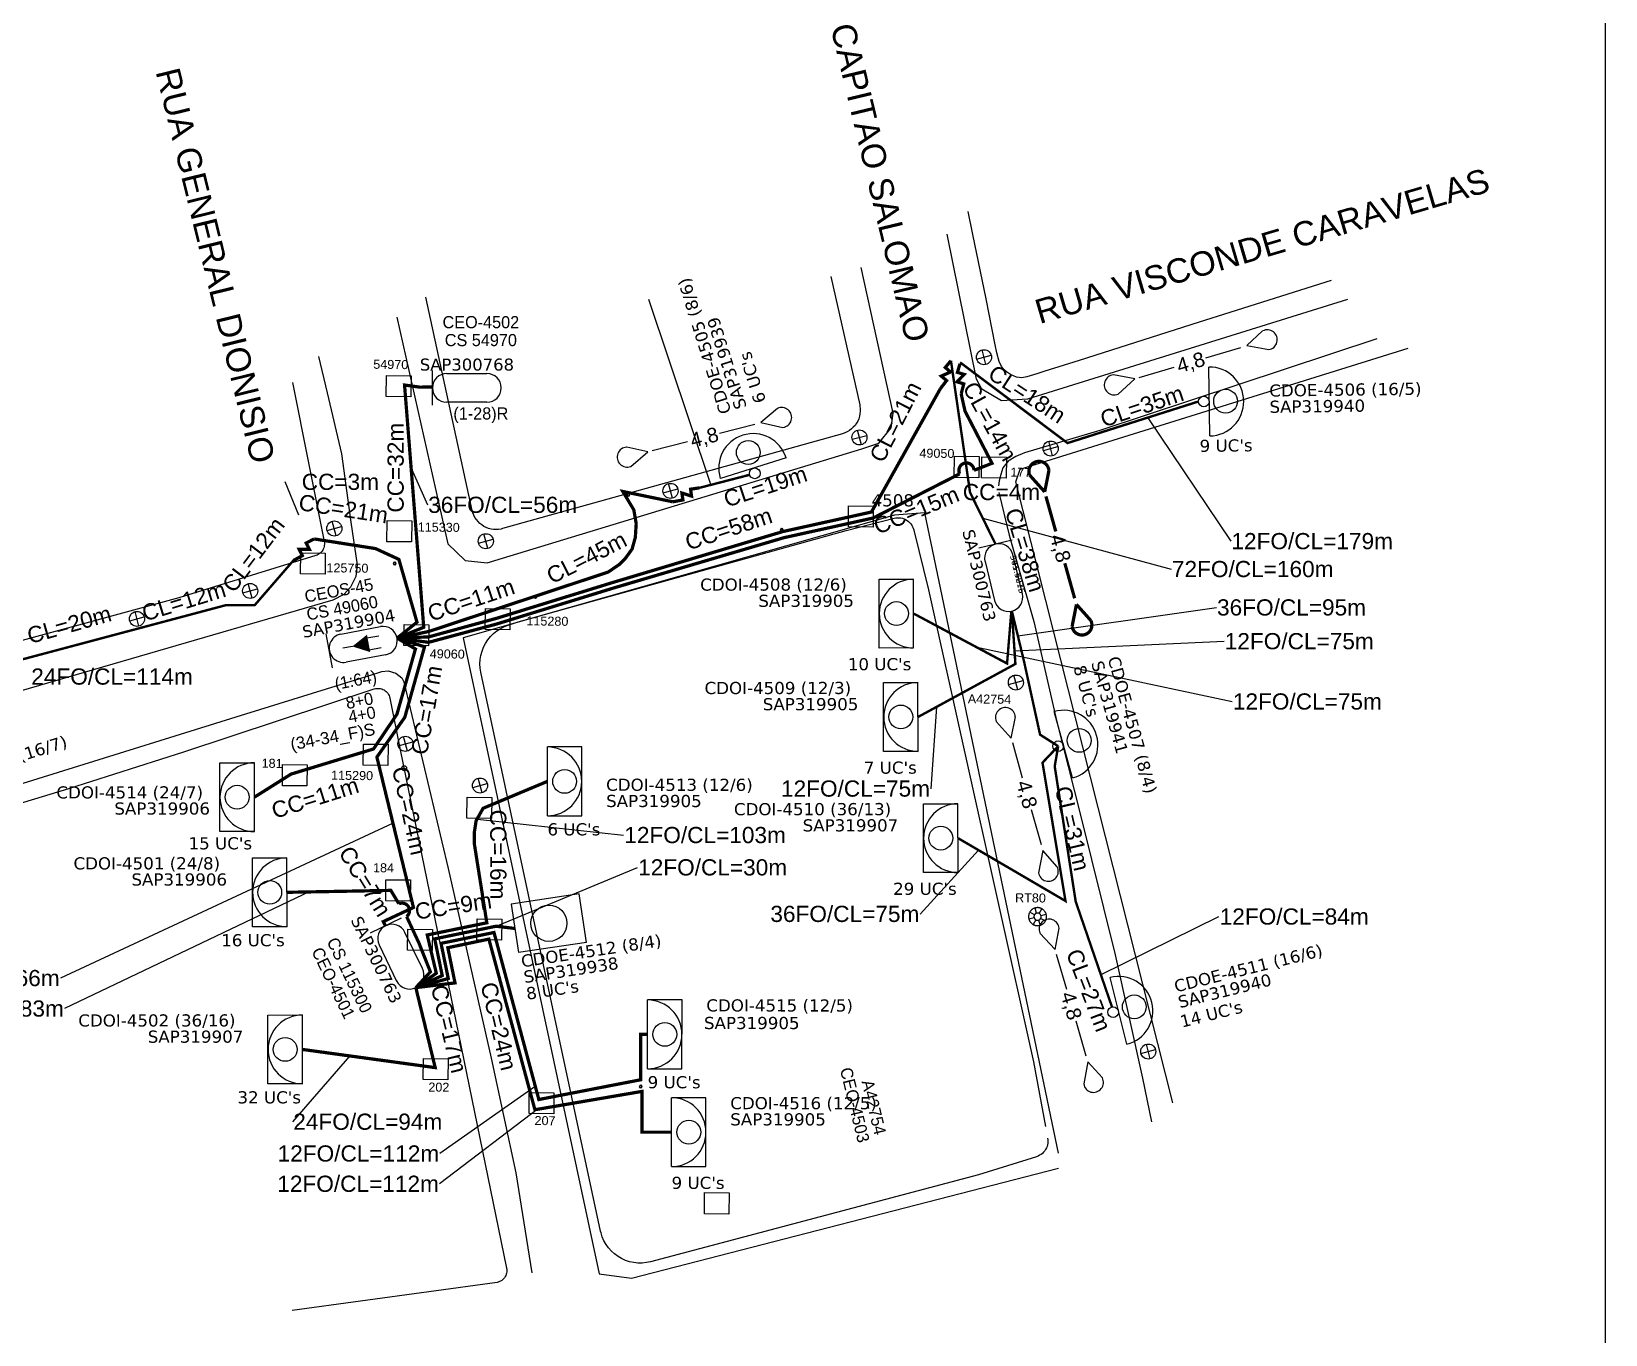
# Model space of a CAD drawing. Header units: millimetres. Extents: x 1934 to 2775, y 1519 to 2113.
# Drawn here: x 2522.4 to 2775.1, y 1695.2 to 1904.4 of the extents above; entities that cross this region are included whole.
import ezdxf
from ezdxf.enums import TextEntityAlignment as Align

# ---------------------------------------------------------------- set-up
doc = ezdxf.new("R2010")
doc.units = ezdxf.units.MM
doc.header["$LTSCALE"] = 3
doc.header["$MEASUREMENT"] = 0
doc.linetypes.add('DIVIDE', pattern=[1.25, 0.5, -0.25, 0, -0.25, 0, -0.25])
for name, color, linetype in [('CD a instalar', 1, 'Continuous'), ('CDO_POSTE', 1, 'Continuous'), ('CDOE', 1, 'Continuous'), ('CDOI', 1, 'Continuous'), ('CEO', 1, 'Continuous'), ('CEOS', 1, 'Continuous'), ('label_cabos', 7, 'Continuous'), ('LAYOUT', 7, 'Continuous'), ('LEGENDAS_INFRAESTRUTURAS', 7, 'Continuous'), ('MUB_DIVISA', 7, 'Continuous'), ('MUB_MEIOFIO', 253, 'Continuous'), ('MUB_QUADRAS', 253, 'Continuous'), ('NOS_DE_INFRAESTRUTURA', 7, 'Continuous'), ('SEGMENTO_texto', 7, 'Continuous')]:
    doc.layers.add(name, color=color, linetype=linetype)
doc.styles.add('ARIAL', font='arial.ttf')
doc.styles.add('siredit', font='verdana.ttf')
doc.styles.get("Standard").update_dxf_attribs({"font": 'arial.ttf'})
doc.styles.add('Style-font000', font='font000.shx')
doc.linetypes.add('FENCELINE1', pattern='A,0.25,-0.1,[133,ltypeshp.shx,S=0.1,R=0,X=-0.1,Y=0],-0.1,1', length=1.45)
doc.dimstyles.get("Standard").update_dxf_attribs({"dimtxt": 0.18, "dimasz": 0.18, "dimexe": 0.18, "dimexo": 0.0625, "dimgap": 0.09, "dimtad": 0, "dimtih": 1, "dimtoh": 1, "dimdec": 4, "dimzin": 0, "dimdsep": 46, "dimtxsty": 'Standard', "dimcen": 0.09, "dimadec": 0, "dimazin": 0, "dimtfac": 1, "dimtdec": 4, "dimtofl": 0, "dimtmove": 0, "dimatfit": 3, "dimfxl": 0, "dimtolj": 1, "dimtzin": 0, "dimarcsym": 0})

msp = doc.modelspace()

# ---------------------------------------------------------------- linework, layer by layer
at = {"linetype": 'Continuous'}
msp.add_lwpolyline([(1934.06, 1519.17), (2775.06, 1519.17), (2775.06, 2113.17), (1934.06, 2113.17)], close=True, dxfattribs=at)
at = {"color": 1, "linetype": 'Continuous'}
for points in [[(2674.1, 1851.8), (2676.44, 1852.43)], [(2675.59, 1850.94), (2674.96, 1853.28)], [(2655.6, 1838.07), (2654.97, 1840.41)], [(2654.11, 1838.93), (2656.45, 1839.56)], [(2684.81, 1837.14), (2687.15, 1837.77)], [(2686.3, 1836.28), (2685.67, 1838.62)], [(2623.78, 1830.34), (2626.12, 1830.97)], [(2625.27, 1829.48), (2624.63, 1831.82)], [(2569.8, 1824.29), (2572.14, 1824.92)], [(2571.28, 1823.44), (2570.65, 1825.78)], [(2594.13, 1822.26), (2596.47, 1822.89)], [(2595.61, 1821.4), (2594.98, 1823.74)], [(2556.3, 1814.28), (2558.64, 1814.91)], [(2557.78, 1813.42), (2557.15, 1815.76)], [(2538.12, 1809.78), (2540.46, 1810.41)], [(2539.61, 1808.93), (2538.98, 1811.27)], [(2679.23, 1799.56), (2681.57, 1800.19)], [(2680.72, 1798.71), (2680.09, 1801.05)], [(2581.22, 1789.73), (2583.56, 1790.36)], [(2582.7, 1788.88), (2582.07, 1791.22)], [(2594.69, 1782.18), (2594.05, 1784.52)], [(2593.2, 1783.03), (2595.54, 1783.66)], [(2701.97, 1739.48), (2701.34, 1741.82)], [(2700.48, 1740.34), (2702.82, 1740.97)]]:
    msp.add_lwpolyline(points, dxfattribs=at)
for centre in [(2675.27, 1852.11), (2655.28, 1839.24), (2685.98, 1837.45), (2624.95, 1830.65), (2570.97, 1824.61), (2595.3, 1822.57), (2557.47, 1814.59), (2539.29, 1810.1), (2680.4, 1799.88), (2582.39, 1790.05), (2594.37, 1783.35), (2701.65, 1740.65)]:
    msp.add_circle(centre, 1.21, dxfattribs=at)
at = {"layer": 'CD a instalar', "color": 7, "linetype": 'Continuous', "const_width": 0.52}
for points in [[(2581.05, 1807.02), (2585.33, 1808.76), (2582.25, 1847.65), (2584.71, 1847.3), (2586.74, 1847.35)], [(2581.05, 1807.02), (2586.11, 1807.21), (2597.1, 1810.22), (2615.52, 1815.9), (2642.97, 1824.12), (2657.21, 1827.26), (2668.27, 1847.06)], [(2581.05, 1807.02), (2586.12, 1808.08), (2614.94, 1817.62), (2616.8, 1818.89), (2617.71, 1819.83), (2618.78, 1821.31), (2619.3, 1823.19), (2619.44, 1825.39), (2619.06, 1827.6), (2617.29, 1830.56), (2625.33, 1828.9)], [(2581.05, 1807.02), (2584, 1805.27), (2581.03, 1794.8), (2581.03, 1794.8), (2577.26, 1789.22), (2564.03, 1785.19), (2558.14, 1781.48)], [(2581.05, 1807.02), (2585.46, 1805.63), (2582.29, 1794.31), (2577.81, 1787.92), (2583.68, 1763.78), (2578.83, 1761.51), (2579.19, 1760.82)], [(2584.06, 1750.91), (2584.06, 1750.91), (2584.06, 1750.91), (2584.06, 1750.91), (2587.35, 1753.22), (2585.89, 1759.36), (2595.46, 1761.32), (2593.44, 1774.08), (2593.44, 1775.77), (2593.74, 1777.7), (2594.86, 1779.7), (2605.18, 1784.02)], [(2584.06, 1750.91), (2584.06, 1750.91), (2584.06, 1750.91), (2584.06, 1750.91), (2584.06, 1750.91), (2584.06, 1750.91), (2584.06, 1750.91), (2588.3, 1752.84), (2587.09, 1758.74), (2596.94, 1760.77), (2596.94, 1760.77), (2599.95, 1760.41)], [(2584.06, 1750.91), (2589.27, 1752.38), (2588.11, 1758.02), (2596.61, 1759.76), (2603.81, 1732.95), (2620.16, 1736.12), (2620.16, 1743.41), (2621.27, 1743.41)], [(2584.06, 1750.91), (2590.35, 1751.67), (2589.2, 1757.32), (2595.79, 1758.7), (2603.18, 1731.31), (2620.36, 1734.25), (2620.36, 1727.71), (2625.11, 1727.71)], [(2584.06, 1750.91), (2584.06, 1750.91), (2584.06, 1750.91), (2584.06, 1750.91), (2584.06, 1750.91), (2584.06, 1750.91), (2584.06, 1750.91), (2587.17, 1738.07), (2565.85, 1740.99)]]:
    msp.add_lwpolyline(points, dxfattribs=at)
for points in [[(2581.05, 1807.02), (2586.1, 1806.34), (2597.03, 1809.28), (2615.9, 1815.09), (2643.16, 1823.14), (2657.49, 1826.3), (2671.37, 1833.39, -1.248562), (2673.67, 1833.95), (2676.56, 1835.08), (2672.23, 1843.46), (2671.61, 1846.24)], [(2584.06, 1750.91), (2584.06, 1750.91), (2584.06, 1750.91), (2584.06, 1750.91), (2584.06, 1750.91), (2584.06, 1750.91), (2586.4, 1753.45), (2584.53, 1758.14), (2582.58, 1762.32, 0.893279), (2581.34, 1764.37), (2580.05, 1766.52), (2563.37, 1766.21)]]:
    msp.add_lwpolyline(points, format="xyb", dxfattribs=at)
at = {"layer": 'CD a instalar', "color": 5, "linetype": 'Continuous', "const_width": 0.52}
msp.add_lwpolyline([(2581.05, 1807.02), (2584.25, 1809.57), (2581.34, 1819.66), (2577.59, 1821.39), (2577.59, 1821.39), (2567.73, 1822.94)], dxfattribs=at)
at = {"layer": 'CDO_POSTE', "color": 7}
for points in [[(2711.52, 1839.49), (2711.37, 1850.54)], [(2643.49, 1835.96), (2632.95, 1832.66)], [(2689.51, 1784.58), (2686.55, 1795.22)], [(2698.2, 1741.82), (2695.53, 1752.55)]]:
    msp.add_lwpolyline(points, dxfattribs=at)
for centre, radius in [((2710.57, 1845), 0.865), ((2714.07, 1845.05), 1.91), ((2637.44, 1836.82), 1.91), ((2638.48, 1833.47), 0.865), ((2690.56, 1790.6), 1.91), ((2687.19, 1789.67), 0.865), ((2699.41, 1747.82), 1.91), ((2696.01, 1746.97), 0.865)]:
    msp.add_circle(centre, radius, dxfattribs=at)
for centre, start, end in [((2711.45, 1845.01), 270.7366, 90.7366), ((2638.22, 1834.31), 17.3741, 197.3741), ((2688.03, 1789.9), 285.5404, 105.5404), ((2696.87, 1747.19), 283.9635, 103.9635)]:
    msp.add_arc(centre, 5.53, start, end, dxfattribs=at)
at = {"layer": 'CDOE', "color": 7}
for p, q in [((2610.29, 1765.95), (2599.37, 1764.3)), ((2599.37, 1764.3), (2600.54, 1756.53)), ((2611.47, 1758.18), (2610.29, 1765.95)), ((2611.47, 1758.18), (2600.54, 1756.53))]:
    msp.add_line(p, q, dxfattribs=at)
msp.add_circle((2605.42, 1761.24), 2.91, dxfattribs=at)
at = {"layer": 'CDOI', "color": 7}
for p, q in [((2658.45, 1816.48), (2663.98, 1816.49)), ((2658.46, 1805.43), (2658.45, 1816.48)), ((2663.98, 1805.44), (2658.46, 1805.43)), ((2659.16, 1788.84), (2659.16, 1799.89)), ((2659.16, 1799.89), (2664.68, 1799.89)), ((2610.71, 1789.54), (2605.19, 1789.54)), ((2610.71, 1778.49), (2610.71, 1789.54)), ((2552.62, 1775.96), (2552.61, 1787.01)), ((2552.61, 1787.01), (2558.14, 1787.01)), ((2664.69, 1788.84), (2659.16, 1788.84)), ((2665.58, 1769.39), (2665.58, 1780.44)), ((2665.58, 1780.44), (2671.1, 1780.44)), ((2605.18, 1778.49), (2610.71, 1778.49)), ((2558.14, 1775.96), (2552.62, 1775.96)), ((2557.85, 1760.69), (2557.85, 1771.74)), ((2557.85, 1771.74), (2563.37, 1771.74)), ((2671.11, 1769.39), (2665.58, 1769.39)), ((2563.38, 1760.69), (2557.85, 1760.69)), ((2626.8, 1748.93), (2621.27, 1748.93)), ((2626.79, 1737.88), (2626.8, 1748.93)), ((2560.32, 1746.51), (2565.84, 1746.52)), ((2560.32, 1735.46), (2560.32, 1746.51)), ((2621.27, 1737.88), (2626.79, 1737.88)), ((2565.85, 1735.47), (2560.32, 1735.46)), ((2630.64, 1733.23), (2625.12, 1733.24)), ((2630.64, 1722.18), (2630.64, 1733.23)), ((2625.11, 1722.19), (2630.64, 1722.18))]:
    msp.add_line(p, q, dxfattribs=at)
for points in [[(2663.98, 1805.44), (2663.98, 1816.49)], [(2664.69, 1788.84), (2664.68, 1799.89)], [(2605.18, 1778.49), (2605.19, 1789.54)], [(2558.14, 1775.96), (2558.14, 1787.01)], [(2671.11, 1769.39), (2671.1, 1780.44)], [(2563.38, 1760.69), (2563.37, 1771.74)], [(2621.27, 1737.88), (2621.27, 1748.93)], [(2565.85, 1735.47), (2565.84, 1746.52)], [(2625.11, 1722.19), (2625.12, 1733.24)]]:
    msp.add_lwpolyline(points, dxfattribs=at)
for centre in [(2661.22, 1810.96), (2661.92, 1794.36), (2607.95, 1784.02), (2555.38, 1781.48), (2668.34, 1774.91), (2560.61, 1766.21), (2624.03, 1743.41), (2563.08, 1740.99), (2627.88, 1727.71)]:
    msp.add_circle(centre, 1.91, dxfattribs=at)
for centre, start, end in [((2663.98, 1810.96), 90.0276, 270.0276), ((2664.69, 1794.36), 90.0276, 270.0276), ((2605.18, 1784.02), 269.9724, 89.9724), ((2558.14, 1781.48), 90.0276, 270.0276), ((2671.1, 1774.91), 90.0276, 270.0276), ((2563.37, 1766.22), 90.0276, 270.0276), ((2621.27, 1743.41), 269.9724, 89.9724), ((2565.85, 1740.99), 90.0276, 270.0276), ((2625.11, 1727.71), 269.9724, 89.9724)]:
    msp.add_arc(centre, 5.52, start, end, dxfattribs=at)
at = {"layer": 'CEO', "color": 7}
for p, q in [((2589.03, 1849.49), (2595.48, 1849.49)), ((2595.48, 1844.89), (2589.03, 1844.89)), ((2681.44, 1814.15), (2679.91, 1820.42)), ((2675.44, 1819.33), (2676.97, 1813.06)), ((2585.12, 1753.98), (2582.31, 1759.78)), ((2578.17, 1757.78), (2580.98, 1751.97))]:
    msp.add_line(p, q, dxfattribs=at)
for points in [[(2586.73, 1844.42), (2586.73, 1849.96)], [(2679.82, 1822.76), (2674.44, 1821.45)], [(2581.73, 1762.06), (2576.74, 1759.64)]]:
    msp.add_lwpolyline(points, dxfattribs=at)
for centre, start, end in [((2589.03, 1847.19), 90, 270), ((2595.48, 1847.19), 270, 90), ((2677.67, 1819.87), 13.7258, 193.7258), ((2679.21, 1813.6), 193.7258, 13.7258), ((2580.24, 1758.78), 25.845, 205.845), ((2583.05, 1752.98), 205.845, 25.845)]:
    msp.add_arc(centre, 2.3, start, end, dxfattribs=at)
at = {"layer": 'CEOS', "color": 5}
for p, q in [((2572.02, 1807.67), (2578.37, 1808.86)), ((2579.21, 1804.34), (2572.87, 1803.15))]:
    msp.add_line(p, q, dxfattribs=at)
for points in [[(2570.69, 1802.27), (2569.68, 1807.72)], [(2576.2, 1807.04), (2578.13, 1807.4)], [(2573.87, 1805.68), (2572.34, 1805.39)], [(2576.55, 1805.16), (2578.48, 1805.52)]]:
    msp.add_lwpolyline(points, dxfattribs=at)
msp.add_lwpolyline([(2573.87, 1805.68, 0, 2.84, 0), (2576.48, 1806.17, 2.84, 2.84, 0)], format="xyseb", dxfattribs=at)
for centre, start, end in [((2572.45, 1805.41), 100.5767, 280.5767), ((2578.79, 1806.6), 280.5767, 100.5767)]:
    msp.add_arc(centre, 2.3, start, end, dxfattribs=at)
at = {"layer": 'LAYOUT', "color": 7}
for p, q in [((2720.01, 1856.33), (2717.46, 1853.98)), ((2710.88, 1852.02), (2716.49, 1853.68)), ((2717.46, 1853.98), (2721.02, 1853.33)), ((2700.18, 1848.85), (2705.79, 1850.51)), ((2699.47, 1848.64), (2696.05, 1849.27)), ((2696.81, 1846.2), (2699.47, 1848.64)), ((2642.1, 1843.89), (2639.47, 1841.63)), ((2632.82, 1839.9), (2638.48, 1841.36)), ((2639.47, 1841.63), (2643, 1840.85)), ((2621.3, 1836.92), (2617.91, 1837.67)), ((2622.02, 1837.11), (2627.69, 1838.57)), ((2618.56, 1834.58), (2621.3, 1836.92)), ((2679.63, 1790.96), (2680.31, 1794.37)), ((2677.22, 1793.65), (2679.63, 1790.96)), ((2679.83, 1790.24), (2681.41, 1784.61)), ((2682.86, 1779.51), (2684.44, 1773.88)), ((2684.73, 1772.9), (2684.03, 1769.35)), ((2687.04, 1770.32), (2684.73, 1772.9)), ((2684.25, 1759.68), (2686.68, 1757.02)), ((2686.68, 1757.02), (2687.33, 1760.43)), ((2686.89, 1756.3), (2688.52, 1750.68)), ((2690.02, 1745.59), (2691.65, 1739.98)), ((2691.95, 1739), (2691.28, 1735.45)), ((2694.29, 1736.44), (2691.95, 1739))]:
    msp.add_line(p, q, dxfattribs=at)
at = {"layer": 'LAYOUT', "color": 7, "linetype": 'DIVIDE', "const_width": 0.52}
for points in [[(2668.27, 1847.06), (2669.27, 1848.36), (2668.42, 1849.08), (2669.91, 1849.74), (2669.06, 1850.46), (2669.97, 1851.56)], [(2671.62, 1846.24), (2672.03, 1847.83), (2670.96, 1848.16), (2672.08, 1849.35), (2671.01, 1849.68), (2671.42, 1851.05)], [(2625.33, 1828.9), (2626.94, 1829.2), (2626.78, 1830.31), (2628.33, 1829.81), (2628.17, 1830.92), (2629.58, 1831.14)]]:
    msp.add_lwpolyline(points, dxfattribs=at)
at = {"layer": 'LAYOUT', "color": 7, "linetype": 'FENCELINE1', "ltscale": 0.05, "const_width": 0.388}
for points in [[(2669.97, 1851.56), (2672.06, 1837.17), (2673.04, 1830.39), (2677.13, 1822.11)], [(2671.44, 1851.28), (2688.69, 1838.33), (2709.7, 1845)], [(2629.58, 1831.14), (2637.65, 1833.23)], [(2679.67, 1811.35), (2678.98, 1802.94), (2663.98, 1810.96)], [(2679.75, 1811.37), (2680.32, 1802.87), (2664.69, 1794.36)], [(2679.75, 1811.37), (2681.7, 1803.3), (2684.28, 1791.52), (2687.19, 1789.67)], [(2687.19, 1789.67), (2684.67, 1787.03), (2688.36, 1764.82), (2671.1, 1774.91)], [(2687.19, 1789.67), (2686.63, 1786.44), (2690, 1764.73), (2695.82, 1747.82)]]:
    msp.add_lwpolyline(points, dxfattribs=at)
at = {"layer": 'LAYOUT', "color": 7, "const_width": 0.52}
for points in [[(2685.02, 1830.49), (2685.7, 1833.9, 1.175638), (2682.61, 1833.18), (2685.02, 1830.49)], [(2690.12, 1812.43), (2689.42, 1808.88, 1.175638), (2692.43, 1809.84), (2690.12, 1812.43)]]:
    msp.add_lwpolyline(points, format="xyb", dxfattribs=at)
for points in [[(2685.22, 1829.77), (2686.8, 1824.14)], [(2688.25, 1819.04), (2689.83, 1813.41)]]:
    msp.add_lwpolyline(points, dxfattribs=at)
at = {"layer": 'LAYOUT', "color": 5, "linetype": 'DIVIDE', "const_width": 0.52}
msp.add_lwpolyline([(2564.4, 1819.47), (2565.84, 1820.26), (2565.33, 1821.26), (2566.97, 1821.28), (2566.46, 1822.28), (2567.73, 1822.94)], dxfattribs=at)
at = {"layer": 'LAYOUT', "color": 5, "linetype": 'FENCELINE1', "ltscale": 0.05, "const_width": 0.388}
msp.add_lwpolyline([(2564.4, 1819.47), (2558.2, 1812.32), (2553.61, 1812.32), (2517.91, 1802.81), (2509.49, 1800.08), (2507.62, 1798.27)], dxfattribs=at)
at = {"layer": 'LAYOUT', "color": 7}
for centre, start, end in [((2720.76, 1854.91), 279.2194, 117.6812), ((2696.18, 1847.67), 94.6338, 293.0956), ((2642.8, 1842.44), 277.2103, 115.672), ((2617.98, 1836.07), 92.6247, 291.0864), ((2678.71, 1794.26), 3.8684, 202.3301), ((2685.61, 1769.59), 188.454, 26.9158), ((2685.73, 1760.31), 4.3959, 202.8577), ((2692.86, 1735.7), 188.9816, 27.4433)]:
    msp.add_arc(centre, 1.6, start, end, dxfattribs=at)
at = {"layer": 'MUB_DIVISA', "color": 7, "linetype": 'Continuous'}
msp.add_circle((2582.18, 1786.13), 0.398, dxfattribs=at)
msp.add_circle((2582.18, 1786.13), 0.398, dxfattribs=at)
at = {"layer": 'MUB_MEIOFIO', "color": 3, "linetype": 'Continuous'}
for points in [[(2682.27, 1845.4), (2678.11, 1845.09), (2674.92, 1847), (2674.07, 1848.59), (2669.39, 1871.84)], [(2581, 1858.55), (2589.2, 1822.17), (2591.97, 1819.5), (2595.5, 1819.12), (2655.69, 1837.38), (2658.4, 1838.32), (2660.4, 1840.79), (2660.69, 1843.15), (2655.54, 1866.5)], [(2733.64, 1861.4), (2682.27, 1845.4)], [(2738.34, 1855.08), (2693.88, 1840.35), (2681.77, 1836.74), (2680.38, 1836.18), (2679.16, 1835.4), (2678.32, 1834.35), (2677.99, 1833.29), (2677.71, 1832.24), (2677.6, 1831.46)], [(2568.45, 1852.23), (2569.83, 1846.39), (2572.14, 1836.62), (2573.63, 1825.65), (2574.63, 1818.77), (2574.43, 1816.89), (2573.57, 1815.21), (2572.48, 1814), (2570.75, 1813.09), (2501.35, 1792.95)], [(2677.65, 1830.4), (2679.32, 1823.57), (2683.27, 1809.71), (2686.99, 1793.6), (2690.67, 1779.01), (2696.32, 1756.19), (2700.72, 1736.38), (2702.17, 1729.37)], [(2687.25, 1724.36), (2665.78, 1827.12), (2660.93, 1826.77), (2591.66, 1807.05), (2613.48, 1704.98), (2618.67, 1704.29), (2687.25, 1721.94)], [(2498.09, 1776.62), (2555.23, 1794.39), (2576.63, 1801.02), (2578.61, 1801.67), (2579.63, 1801.74), (2580.84, 1801.41), (2581.79, 1800.63), (2582.16, 1799.99), (2589.26, 1770.03), (2596.13, 1739.59), (2600.12, 1721.2), (2602.66, 1705.14)]]:
    msp.add_lwpolyline(points, dxfattribs=at)
at = {"layer": 'MUB_QUADRAS', "color": 3, "linetype": 'Continuous'}
for points in [[(2730.99, 1864.42), (2709.84, 1857.73), (2690.57, 1851.6), (2684.87, 1849.84), (2683.76, 1849.46), (2682.15, 1848.95), (2681.37, 1848.82), (2680.52, 1848.93), (2679.53, 1849.35), (2678.89, 1849.76), (2678.53, 1850.07), (2678.11, 1850.62), (2677.73, 1851.41), (2677.35, 1852.8), (2677.07, 1854.12), (2675.6, 1861.47), (2673.5, 1871.8), (2672.74, 1875.51)], [(2650.69, 1865.06), (2655.32, 1844.45), (2655.36, 1844.24), (2655.4, 1843.84), (2655.41, 1843.43), (2655.37, 1843.02), (2655.28, 1842.63), (2655.17, 1842.24), (2655.01, 1841.86), (2654.8, 1841.51), (2654.57, 1841.17), (2654.29, 1840.86), (2654, 1840.59), (2653.67, 1840.34), (2653.32, 1840.13), (2652.94, 1839.96), (2652.57, 1839.83), (2597.98, 1824.6), (2597.76, 1824.53), (2597.35, 1824.47), (2596.95, 1824.44), (2596.55, 1824.47), (2596.15, 1824.53), (2595.74, 1824.64), (2595.37, 1824.78), (2595, 1824.96), (2594.65, 1825.18), (2594.34, 1825.44), (2594.05, 1825.73), (2593.79, 1826.04), (2593.56, 1826.38), (2593.38, 1826.74), (2593.23, 1827.12), (2593.12, 1827.52), (2585.67, 1861.76)], [(2564.28, 1848.04), (2569.35, 1822.52), (2569.38, 1822.31), (2569.38, 1822.11), (2569.37, 1821.91), (2569.34, 1821.7), (2569.29, 1821.5), (2569.21, 1821.32), (2569.11, 1821.14), (2569, 1820.97), (2568.87, 1820.81), (2568.72, 1820.67), (2568.56, 1820.54), (2568.39, 1820.44), (2568.21, 1820.35), (2568.01, 1820.27), (2546, 1813.5), (2497.42, 1800.25)], [(2594.51, 1801.55), (2594.4, 1802.22), (2594.36, 1802.9), (2594.4, 1803.58), (2594.51, 1804.25), (2594.69, 1804.9), (2594.92, 1805.54), (2595.24, 1806.15), (2595.6, 1806.72), (2596.03, 1807.26), (2596.51, 1807.74), (2597.04, 1808.17), (2597.61, 1808.53), (2598.21, 1808.84), (2598.85, 1809.09), (2598.86, 1809.09), (2600.5, 1809.62), (2653.14, 1824.32), (2660.85, 1826.27), (2661.11, 1826.33), (2661.38, 1826.35), (2661.65, 1826.34), (2661.93, 1826.31), (2662.19, 1826.25), (2662.45, 1826.16), (2662.69, 1826.05), (2662.93, 1825.91), (2663.15, 1825.74), (2663.34, 1825.56), (2663.52, 1825.35), (2663.68, 1825.13), (2663.81, 1824.9), (2663.91, 1824.65), (2664.01, 1824.39), (2664.01, 1824.36), (2666.36, 1814.77), (2683.23, 1738.99), (2685.15, 1728.61)], [(2685.49, 1726.72), (2685.52, 1726.5), (2685.53, 1726.23), (2685.52, 1725.95), (2685.47, 1725.68), (2685.4, 1725.42), (2685.3, 1725.17), (2685.17, 1724.93), (2685.03, 1724.71), (2684.84, 1724.5), (2684.65, 1724.3), (2684.44, 1724.13), (2684.21, 1723.99), (2683.96, 1723.86), (2683.71, 1723.77), (2674.41, 1720.87), (2621.73, 1706.91), (2621.07, 1706.78), (2620.39, 1706.7), (2619.71, 1706.7), (2619.04, 1706.78), (2618.36, 1706.92), (2617.73, 1707.13), (2617.1, 1707.42), (2616.52, 1707.75), (2615.96, 1708.16), (2615.46, 1708.61), (2615.01, 1709.12), (2614.61, 1709.68), (2614.27, 1710.26), (2613.99, 1710.89), (2613.79, 1711.54), (2613.71, 1711.84), (2594.51, 1801.55)], [(2461.53, 1762.59), (2528.34, 1782.89), (2546.79, 1788.78), (2577.39, 1798.86), (2577.58, 1798.91), (2577.79, 1798.94), (2577.98, 1798.95), (2578.19, 1798.95), (2578.4, 1798.91), (2578.6, 1798.86), (2578.78, 1798.79), (2578.96, 1798.7), (2579.14, 1798.58), (2579.3, 1798.45), (2579.44, 1798.31), (2579.57, 1798.16), (2579.69, 1797.99), (2579.78, 1797.8), (2579.86, 1797.61), (2579.91, 1797.41), (2579.91, 1797.39), (2581.57, 1789.09), (2598.63, 1705.89), (2598.65, 1705.7), (2598.67, 1705.49), (2598.65, 1705.3), (2598.63, 1705.09), (2598.56, 1704.89), (2598.5, 1704.7), (2598.39, 1704.52), (2598.29, 1704.35), (2598.16, 1704.19), (2598.02, 1704.05), (2597.85, 1703.92), (2597.68, 1703.81), (2597.5, 1703.72), (2597.3, 1703.65), (2597.12, 1703.59), (2564.23, 1699.08)]]:
    msp.add_lwpolyline(points, dxfattribs=at)
at = {"layer": 'MUB_QUADRAS', "color": 3, "linetype": 'ByBlock'}
msp.add_lwpolyline([(2705.59, 1732.43), (2680.41, 1832.08), (2681.1, 1834.15), (2743.4, 1853.58)], dxfattribs=at)
at = {"layer": 'NOS_DE_INFRAESTRUTURA', "color": 7}
for p, q in [((2579.3, 1845.78), (2579.34, 1849.16)), ((2579.34, 1849.16), (2583.29, 1849.11)), ((2583.29, 1849.11), (2583.25, 1845.73)), ((2583.25, 1845.73), (2579.3, 1845.78)), ((2670.5, 1832.82), (2670.54, 1836.2)), ((2670.54, 1836.2), (2674.49, 1836.15)), ((2674.49, 1836.15), (2674.45, 1832.77)), ((2674.9, 1832.75), (2674.94, 1836.14)), ((2674.94, 1836.14), (2678.89, 1836.09)), ((2678.89, 1836.09), (2678.85, 1832.71)), ((2674.45, 1832.77), (2670.5, 1832.82)), ((2678.85, 1832.71), (2674.9, 1832.75)), ((2618.18, 1830.26), (2617.93, 1830.02)), ((2617.93, 1830.02), (2618.17, 1829.77)), ((2618.01, 1830.19), (2618, 1829.84)), ((2618, 1829.84), (2618.35, 1829.84)), ((2618.35, 1830.19), (2618.01, 1830.19)), ((2618.17, 1829.77), (2618.42, 1830.01)), ((2618.42, 1830.01), (2618.18, 1830.26)), ((2618.35, 1829.84), (2618.35, 1830.19)), ((2653.51, 1824.89), (2653.55, 1828.27)), ((2653.55, 1828.27), (2657.5, 1828.22)), ((2657.5, 1828.22), (2657.46, 1824.84)), ((2579.41, 1822.5), (2579.45, 1825.88)), ((2579.45, 1825.88), (2583.4, 1825.83)), ((2583.4, 1825.83), (2583.36, 1822.45)), ((2642.82, 1824.66), (2642.57, 1824.41)), ((2642.82, 1824.66), (2642.57, 1824.41)), ((2642.99, 1824.58), (2642.64, 1824.59)), ((2642.64, 1824.59), (2642.64, 1824.24)), ((2642.99, 1824.58), (2642.64, 1824.59)), ((2642.64, 1824.59), (2642.64, 1824.24)), ((2643.06, 1824.41), (2642.82, 1824.66)), ((2643.06, 1824.41), (2642.82, 1824.66)), ((2642.99, 1824.23), (2642.99, 1824.58)), ((2642.99, 1824.23), (2642.99, 1824.58)), ((2657.46, 1824.84), (2653.51, 1824.89)), ((2583.36, 1822.45), (2579.41, 1822.5)), ((2642.57, 1824.41), (2642.81, 1824.16)), ((2642.57, 1824.41), (2642.81, 1824.16)), ((2642.64, 1824.24), (2642.99, 1824.23)), ((2642.64, 1824.24), (2642.99, 1824.23)), ((2642.81, 1824.16), (2643.06, 1824.41)), ((2642.81, 1824.16), (2643.06, 1824.41)), ((2565.54, 1817.33), (2565.58, 1820.71)), ((2565.58, 1820.71), (2569.53, 1820.66)), ((2569.53, 1820.66), (2569.49, 1817.28)), ((2569.49, 1817.28), (2565.54, 1817.33)), ((2580.68, 1819.24), (2580.43, 1819)), ((2580.43, 1819), (2580.67, 1818.75)), ((2580.85, 1819.17), (2580.5, 1819.17)), ((2580.5, 1819.17), (2580.5, 1818.83)), ((2580.5, 1818.83), (2580.84, 1818.82)), ((2580.67, 1818.75), (2580.92, 1819)), ((2580.92, 1819), (2580.68, 1819.24)), ((2580.84, 1818.82), (2580.85, 1819.17)), ((2603.28, 1813.89), (2603.03, 1813.65)), ((2603.03, 1813.65), (2603.28, 1813.4)), ((2603.11, 1813.82), (2603.1, 1813.48)), ((2603.1, 1813.48), (2603.45, 1813.47)), ((2603.46, 1813.82), (2603.11, 1813.82)), ((2603.53, 1813.64), (2603.28, 1813.89)), ((2603.28, 1813.4), (2603.53, 1813.64)), ((2603.45, 1813.47), (2603.46, 1813.82)), ((2595.19, 1808.39), (2595.24, 1811.77)), ((2595.24, 1811.77), (2599.18, 1811.73)), ((2599.18, 1811.73), (2599.14, 1808.34)), ((2582.14, 1805.81), (2582.18, 1809.2)), ((2582.18, 1809.2), (2586.13, 1809.15)), ((2586.13, 1809.15), (2586.09, 1805.76)), ((2599.14, 1808.34), (2595.19, 1808.39)), ((2586.09, 1805.76), (2582.14, 1805.81)), ((2575.62, 1786.64), (2575.66, 1790.02)), ((2575.66, 1790.02), (2579.61, 1789.97)), ((2579.61, 1789.97), (2579.57, 1786.59)), ((2562.63, 1783.33), (2562.67, 1786.71)), ((2562.67, 1786.71), (2566.62, 1786.67)), ((2566.62, 1786.67), (2566.58, 1783.28)), ((2579.57, 1786.59), (2575.62, 1786.64)), ((2566.58, 1783.28), (2562.63, 1783.33)), ((2592.25, 1778.12), (2592.3, 1781.5)), ((2592.3, 1781.5), (2596.24, 1781.45)), ((2596.24, 1781.45), (2596.2, 1778.07)), ((2596.2, 1778.07), (2592.25, 1778.12)), ((2579.23, 1764.86), (2579.27, 1768.24)), ((2579.27, 1768.24), (2583.21, 1768.19)), ((2583.21, 1768.19), (2583.17, 1764.81)), ((2583.17, 1764.81), (2579.23, 1764.86)), ((2593.88, 1758.57), (2593.92, 1761.95)), ((2593.92, 1761.95), (2597.87, 1761.9)), ((2597.87, 1761.9), (2597.83, 1758.52)), ((2683.32, 1762.14), (2682.49, 1761.9)), ((2683.37, 1762.58), (2682.61, 1763)), ((2683.6, 1761.8), (2683.18, 1761.03)), ((2683.71, 1762.86), (2683.47, 1763.69)), ((2684.04, 1761.75), (2684.28, 1760.91)), ((2684.15, 1762.81), (2684.57, 1763.57)), ((2684.38, 1762.03), (2685.14, 1761.61)), ((2684.43, 1762.47), (2685.26, 1762.71)), ((2582.73, 1756.93), (2582.77, 1760.31)), ((2582.77, 1760.31), (2586.72, 1760.26)), ((2586.72, 1760.26), (2586.68, 1756.88)), ((2586.68, 1756.88), (2582.73, 1756.93)), ((2597.83, 1758.52), (2593.88, 1758.57)), ((2585.25, 1736.17), (2585.29, 1739.55)), ((2585.29, 1739.55), (2589.24, 1739.5)), ((2589.24, 1739.5), (2589.2, 1736.12)), ((2589.2, 1736.12), (2585.25, 1736.17)), ((2602.24, 1730.68), (2602.28, 1734.07)), ((2602.28, 1734.07), (2606.23, 1734.02)), ((2606.23, 1734.02), (2606.19, 1730.63)), ((2620.17, 1735.29), (2619.92, 1735.05)), ((2619.92, 1735.05), (2620.17, 1734.8)), ((2620, 1735.22), (2619.99, 1734.87)), ((2619.99, 1734.87), (2620.34, 1734.87)), ((2620.34, 1735.21), (2620, 1735.22)), ((2620.41, 1735.04), (2620.17, 1735.29)), ((2620.17, 1734.8), (2620.41, 1735.04)), ((2620.34, 1734.87), (2620.34, 1735.21)), ((2606.19, 1730.63), (2602.24, 1730.68)), ((2630.38, 1714.61), (2630.42, 1718)), ((2630.42, 1718), (2634.37, 1717.95)), ((2634.37, 1717.95), (2634.32, 1714.56)), ((2634.32, 1714.56), (2630.38, 1714.61))]:
    msp.add_line(p, q, dxfattribs=at)
for points in [[(2685.26, 1762.71, 0), (2685.24, 1762.78, 0), (2685.22, 1762.84, 0), (2685.19, 1762.91, 0), (2685.16, 1762.97, 0), (2685.12, 1763.03, 0), (2685.09, 1763.09, 0), (2685.05, 1763.15, 0), (2685, 1763.21, 0), (2684.96, 1763.26, 0), (2684.91, 1763.32, 0), (2684.86, 1763.37, 0), (2684.8, 1763.41, 0), (2684.75, 1763.46, 0), (2684.69, 1763.5, 0), (2684.63, 1763.54, 0), (2684.57, 1763.57, 0), (2684.51, 1763.6, 0), (2684.44, 1763.63, 0), (2684.38, 1763.66, 0), (2684.31, 1763.68, 0), (2684.24, 1763.7, 0), (2684.17, 1763.72, 0), (2684.1, 1763.73, 0), (2684.03, 1763.74, 0), (2683.96, 1763.75, 0), (2683.89, 1763.75, 0), (2683.82, 1763.75, 0), (2683.75, 1763.74, 0), (2683.68, 1763.74, 0), (2683.61, 1763.73, 0), (2683.54, 1763.71, 0), (2683.47, 1763.69, 0), (2683.4, 1763.67, 0), (2683.33, 1763.65, 0), (2683.27, 1763.62, 0), (2683.21, 1763.59, 0), (2683.14, 1763.55, 0), (2683.08, 1763.51, 0), (2683.02, 1763.47, 0), (2682.97, 1763.43, 0), (2682.91, 1763.39, 0), (2682.86, 1763.34, 0), (2682.81, 1763.29, 0), (2682.77, 1763.23, 0), (2682.72, 1763.18, 0), (2682.68, 1763.12, 0), (2682.64, 1763.06, 0), (2682.61, 1763, 0), (2682.57, 1762.93, 0), (2682.54, 1762.87, 0), (2682.52, 1762.8, 0), (2682.49, 1762.74, 0), (2682.47, 1762.67, 0), (2682.46, 1762.6, 0), (2682.45, 1762.53, 0), (2682.44, 1762.46, 0), (2682.43, 1762.39, 0), (2682.43, 1762.32, 0), (2682.43, 1762.25, 0), (2682.43, 1762.18, 0), (2682.44, 1762.11, 0), (2682.45, 1762.04, 0), (2682.47, 1761.97, 0), (2682.49, 1761.9, 0), (2682.51, 1761.83, 0), (2682.53, 1761.76, 0), (2682.56, 1761.7, 0), (2682.59, 1761.63, 0), (2682.63, 1761.57, 0), (2682.66, 1761.51, 0), (2682.7, 1761.45, 0), (2682.75, 1761.4, 0), (2682.79, 1761.34, 0), (2682.84, 1761.29, 0), (2682.89, 1761.24, 0), (2682.95, 1761.19, 0), (2683, 1761.15, 0), (2683.06, 1761.11, 0), (2683.12, 1761.07, 0), (2683.18, 1761.03, 0), (2683.24, 1761, 0), (2683.31, 1760.97, 0), (2683.37, 1760.95, 0), (2683.44, 1760.92, 0), (2683.51, 1760.9, 0), (2683.58, 1760.89, 0), (2683.65, 1760.87, 0), (2683.72, 1760.86, 0), (2683.79, 1760.86, 0), (2683.86, 1760.86, 0), (2683.93, 1760.86, 0), (2684, 1760.86, 0), (2684.07, 1760.87, 0), (2684.14, 1760.88, 0), (2684.21, 1760.9, 0), (2684.28, 1760.91, 0), (2684.35, 1760.94, 0), (2684.41, 1760.96, 0), (2684.48, 1760.99, 0), (2684.54, 1761.02, 0), (2684.61, 1761.05, 0), (2684.67, 1761.09, 0), (2684.72, 1761.13, 0), (2684.78, 1761.18, 0), (2684.84, 1761.22, 0), (2684.89, 1761.27, 0), (2684.94, 1761.32, 0), (2684.98, 1761.37, 0), (2685.03, 1761.43, 0), (2685.07, 1761.49, 0), (2685.11, 1761.55, 0), (2685.14, 1761.61, 0), (2685.18, 1761.67, 0), (2685.21, 1761.74, 0), (2685.23, 1761.8, 0), (2685.26, 1761.87, 0), (2685.27, 1761.94, 0), (2685.29, 1762.01, 0), (2685.3, 1762.08, 0), (2685.31, 1762.15, 0), (2685.32, 1762.22, 0), (2685.32, 1762.29, 0), (2685.32, 1762.36, 0), (2685.32, 1762.43, 0), (2685.31, 1762.5, 0), (2685.3, 1762.57, 0), (2685.28, 1762.64, 0), (2685.26, 1762.71, 0)], [(2684.43, 1762.47, 0), (2684.42, 1762.49, 0), (2684.41, 1762.52, 0), (2684.4, 1762.55, 0), (2684.39, 1762.57, 0), (2684.37, 1762.6, 0), (2684.36, 1762.62, 0), (2684.34, 1762.64, 0), (2684.33, 1762.67, 0), (2684.31, 1762.69, 0), (2684.29, 1762.71, 0), (2684.27, 1762.73, 0), (2684.25, 1762.75, 0), (2684.22, 1762.76, 0), (2684.2, 1762.78, 0), (2684.18, 1762.8, 0), (2684.15, 1762.81, 0), (2684.13, 1762.82, 0), (2684.1, 1762.84, 0), (2684.08, 1762.85, 0), (2684.05, 1762.86, 0), (2684.02, 1762.86, 0), (2683.99, 1762.87, 0), (2683.97, 1762.87, 0), (2683.94, 1762.88, 0), (2683.91, 1762.88, 0), (2683.88, 1762.88, 0), (2683.85, 1762.88, 0), (2683.82, 1762.88, 0), (2683.8, 1762.88, 0), (2683.77, 1762.87, 0), (2683.74, 1762.87, 0), (2683.71, 1762.86, 0), (2683.69, 1762.85, 0), (2683.66, 1762.84, 0), (2683.63, 1762.83, 0), (2683.61, 1762.82, 0), (2683.58, 1762.8, 0), (2683.56, 1762.79, 0), (2683.53, 1762.77, 0), (2683.51, 1762.75, 0), (2683.49, 1762.74, 0), (2683.47, 1762.72, 0), (2683.45, 1762.7, 0), (2683.43, 1762.67, 0), (2683.41, 1762.65, 0), (2683.4, 1762.63, 0), (2683.38, 1762.61, 0), (2683.37, 1762.58, 0), (2683.35, 1762.56, 0), (2683.34, 1762.53, 0), (2683.33, 1762.5, 0), (2683.32, 1762.48, 0), (2683.31, 1762.45, 0), (2683.31, 1762.42, 0), (2683.3, 1762.39, 0), (2683.3, 1762.37, 0), (2683.3, 1762.34, 0), (2683.3, 1762.31, 0), (2683.3, 1762.28, 0), (2683.3, 1762.25, 0), (2683.3, 1762.22, 0), (2683.31, 1762.2, 0), (2683.31, 1762.17, 0), (2683.32, 1762.14, 0), (2683.33, 1762.11, 0), (2683.34, 1762.09, 0), (2683.35, 1762.06, 0), (2683.36, 1762.04, 0), (2683.38, 1762.01, 0), (2683.39, 1761.99, 0), (2683.41, 1761.96, 0), (2683.42, 1761.94, 0), (2683.44, 1761.92, 0), (2683.46, 1761.9, 0), (2683.48, 1761.88, 0), (2683.5, 1761.86, 0), (2683.53, 1761.84, 0), (2683.55, 1761.83, 0), (2683.57, 1761.81, 0), (2683.6, 1761.8, 0), (2683.62, 1761.78, 0), (2683.65, 1761.77, 0), (2683.67, 1761.76, 0), (2683.7, 1761.75, 0), (2683.73, 1761.74, 0), (2683.76, 1761.74, 0), (2683.78, 1761.73, 0), (2683.81, 1761.73, 0), (2683.84, 1761.73, 0), (2683.87, 1761.72, 0), (2683.9, 1761.72, 0), (2683.93, 1761.73, 0), (2683.95, 1761.73, 0), (2683.98, 1761.73, 0), (2684.01, 1761.74, 0), (2684.04, 1761.75, 0), (2684.06, 1761.76, 0), (2684.09, 1761.77, 0), (2684.12, 1761.78, 0), (2684.14, 1761.79, 0), (2684.17, 1761.8, 0), (2684.19, 1761.82, 0), (2684.21, 1761.83, 0), (2684.24, 1761.85, 0), (2684.26, 1761.87, 0), (2684.28, 1761.89, 0), (2684.3, 1761.91, 0), (2684.32, 1761.93, 0), (2684.34, 1761.95, 0), (2684.35, 1761.98, 0), (2684.37, 1762, 0), (2684.38, 1762.03, 0), (2684.4, 1762.05, 0), (2684.41, 1762.08, 0), (2684.42, 1762.1, 0), (2684.43, 1762.13, 0), (2684.43, 1762.16, 0), (2684.44, 1762.18, 0), (2684.45, 1762.21, 0), (2684.45, 1762.24, 0), (2684.45, 1762.27, 0), (2684.45, 1762.3, 0), (2684.45, 1762.33, 0), (2684.45, 1762.35, 0), (2684.45, 1762.38, 0), (2684.44, 1762.41, 0), (2684.44, 1762.44, 0), (2684.43, 1762.47, 0)]]:
    msp.add_polyline3d(points, dxfattribs=at)

# ---------------------------------------------------------------- texts
at = {"layer": 'CDO_POSTE', "color": 7, "linetype": 'Continuous', "style": 'siredit'}
for s, rotation, p in [('CDOE-4505 (8/6)', 107.3741, (2633.8, 1843.05)), ('SAP319939', 107.3741, (2636.28, 1843.82)), ("6 UC's", 107.3741, (2639.38, 1844.79)), ('CDOE-4506 (16/5)', 0.7366, (2721.08, 1846.75)), ('SAP319940', 0.7366, (2721.11, 1844.15)), ("9 UC's", 0.7366, (2709.89, 1837.88)), ("      8 UC's", 285.5404, (2689.19, 1807.54)), ('      SAP319941', 285.5404, (2692.05, 1808.22)), ('      CDOE-4507 (8/4)', 285.5404, (2694.7, 1808.96)), ('CDOE-4511 (16/6)', 13.9635, (2705.85, 1751.08)), ('SAP319940', 13.9635, (2706.47, 1748.55)), ("14 UC's", 13.9635, (2706.81, 1745.43))]:
    msp.add_text(s, height=1.95, rotation=rotation, dxfattribs=at).set_placement(p, align=Align.MIDDLE_LEFT)
at = {"layer": 'CDO_POSTE', "color": 5, "linetype": 'Continuous', "style": 'siredit'}
msp.add_text('CDOE-4503 (16/7)', height=1.95, rotation=17.6308, dxfattribs=at).set_placement((2504.68, 1783.12), align=Align.MIDDLE_LEFT)
at = {"layer": 'CDOE', "color": 7, "linetype": 'Continuous', "style": 'siredit'}
for s, p in [('CDOE-4512 (8/4)', (2600.97, 1755.12)), ('SAP319938', (2601.38, 1752.6)), ("8 UC's", (2601.78, 1749.92))]:
    msp.add_text(s, height=1.95, rotation=8.5924, dxfattribs=at).set_placement(p, align=Align.MIDDLE_LEFT)
at = {"layer": 'CDOI', "color": 7, "linetype": 'Continuous', "style": 'siredit'}
for s, rotation, p in [('4508', 0.0276, (2657.23, 1829.14)), ('CDOI-4508 (12/6)', 0.0276, (2629.71, 1815.61)), ('SAP319905', 0.0276, (2639.05, 1813.01)), ("10 UC's", 0.0276, (2653.41, 1802.83)), ('CDOI-4509 (12/3)', 0.0276, (2630.41, 1799.01)), ('SAP319905', 0.0276, (2639.76, 1796.41)), ("7 UC's", 0.0276, (2655.98, 1786.23)), ('CDOI-4513 (12/6)', 359.9724, (2614.61, 1783.48)), ('CDOI-4514 (24/7)', 0.0276, (2526.36, 1782.25)), ('SAP319905', 359.9724, (2614.61, 1780.88)), ('SAP319906', 0.0276, (2535.66, 1779.66)), ('CDOI-4510 (36/13)', 0.0276, (2635.13, 1779.56)), ("6 UC's", 359.9724, (2605.19, 1776.33)), ('SAP319907', 0.0276, (2646.16, 1776.96)), ("15 UC's", 0.0276, (2547.57, 1774.08)), ('CDOI-4501 (24/8)', 0.0276, (2529.1, 1770.86)), ('SAP319906', 0.0276, (2538.4, 1768.27)), ("29 UC's", 0.0276, (2660.69, 1766.78)), ("16 UC's", 0.0276, (2552.81, 1758.52)), ('CDOI-4515 (12/5)', 359.9724, (2630.7, 1748.06)), ('CDOI-4502 (36/16)', 0.0276, (2529.87, 1745.64)), ('SAP319905', 359.9724, (2630.32, 1745.24)), ('SAP319907', 0.0276, (2541.02, 1743.04)), ("9 UC's", 359.9724, (2621.28, 1735.73)), ("32 UC's", 0.0276, (2555.42, 1733.3)), ('CDOI-4516 (12/5)', 359.9724, (2634.54, 1732.37)), ('SAP319905', 359.9724, (2634.54, 1729.77)), ("9 UC's", 359.9724, (2625.12, 1719.58))]:
    msp.add_text(s, height=1.95, rotation=rotation, dxfattribs=at).set_placement(p, align=Align.MIDDLE_LEFT)
at = {"layer": 'CEO', "color": 7, "linetype": 'Continuous'}
for s, height, style, p in [('CEO-4502', 1.948, 'Style-font000', (2594.5, 1857.74)), ('CS 54970', 1.948, 'Style-font000', (2594.5, 1854.86)), ('SAP300768', 1.922, 'siredit', (2592.26, 1850.93))]:
    msp.add_text(s, height=height, dxfattribs=dict(at, style=style)).set_placement(p, align=Align.MIDDLE_CENTER)
at = {"layer": 'CEO', "color": 7, "linetype": 'Continuous', "style": 'Style-font000'}
msp.add_text('(1-28)R', height=1.948, dxfattribs=at).set_placement((2594.5, 1844.06), align=Align.TOP_CENTER)
at = {"layer": 'CEO', "color": 7, "linetype": 'Continuous'}
for s, height, rotation, style, p in [('SAP300763   ', 1.9217, 283.7258, 'siredit', (2674.81, 1815.85)), ('545.4016', 0.961, 283.7258, 'siredit', (2680.67, 1817.28)), ('301.5275', 0.961, 283.7258, 'siredit', (2680.67, 1817.28)), ('SAP300763   ', 1.9217, 295.845, 'siredit', (2578.28, 1754.25)), ('CS 115300', 1.948, 295.845, 'Style-font000', (2573.42, 1752.92)), ('CEO-4501', 1.948, 295.845, 'Style-font000', (2570.82, 1751.66)), ('CEO-4503   ', 1.9482, 283.7258, 'Style-font000', (2654.8, 1731.02)), ('A42754', 1.948, 283.7258, 'Style-font000', (2657.6, 1731.7))]:
    msp.add_text(s, height=height, rotation=rotation, dxfattribs=dict(at, style=style)).set_placement(p, align=Align.MIDDLE_CENTER)
at = {"layer": 'CEOS', "color": 5, "linetype": 'Continuous'}
for s, height, style, p in [('CEOS-45', 1.948, 'Style-font000', (2571.7, 1814.69)), ('CS 49060', 1.948, 'Style-font000', (2572.23, 1811.86)), ('SAP319904    ', 1.9217, 'siredit', (2574.93, 1809.68))]:
    msp.add_text(s, height=height, rotation=10.5767, dxfattribs=dict(at, style=style)).set_placement(p, align=Align.MIDDLE_CENTER)
at = {"layer": 'CEOS', "color": 5, "linetype": 'Continuous', "style": 'Style-font000'}
for s, p in [('(1:64)', (2574.22, 1801.24)), ('8+0', (2574.83, 1797.94)), ('4+0', (2575.23, 1795.72))]:
    msp.add_text(s, height=1.948, rotation=10.5767, dxfattribs=at).set_placement(p, align=Align.TOP_CENTER)
at = {"layer": 'CEOS', "color": 1, "linetype": 'Continuous', "style": 'ARIAL'}
msp.add_text('(34-34_F)S', height=1.948, rotation=10.5767, dxfattribs=at).set_placement((2570.53, 1792.16), align=Align.TOP_CENTER)
at = {"layer": 'label_cabos', "color": 7, "linetype": 'Continuous', "char_height": 2.6, "attachment_point": 6}
for s, insert, rotation in [('CL=18m', (2687.98, 1842.4), 326.9166), ('CL=21m', (2664.19, 1847.9), 63.1534), ('CL=14m', (2679.56, 1835.75), 298.8366), ('CL=35m', (2707.19, 1846.45), 18.631), ('CC=32m', (2580.83, 1841.59), 90), ('CL=19m', (2646.74, 1833.52), 18.2632), ('CC=21m', (2579.57, 1826.68), 351.2944), ('CC=15m', (2671.08, 1830.31), 22.4796), ('CC=58m', (2641.12, 1826.84), 18.4166), ('CL=38m', (2683.87, 1814.55), 286.9445), ('CL=12m', (2562.17, 1825.91), 52.8975), ('CL=45m', (2617.63, 1823.09), 27.1733), ('CL=12m', (2553.42, 1814.97), 17.1052), ('CC=11m', (2599.78, 1815.42), 18.4166), ('CL=20m', (2535.07, 1811.06), 15.8032), ('CC=17m', (2587.06, 1802.57), 80.0855), ('CC=11m', (2574.77, 1783.54), 17.4705), ('CC=24m', (2584.56, 1772.26), 282.3818), ('CL=31m', (2691.04, 1769.73), 283.1861), ('CC=16m', (2597.29, 1765.07), 270.0828), ('CC=7m', (2579.15, 1762.68), 301.5702), ('CC=9m', (2596.21, 1764.94), 8.6161), ('CL=27m', (2694.55, 1744.03), 290.9762), ('CC=17m', (2591.07, 1737.28), 283.5047), ('CC=24m', (2599.04, 1737.69), 283.5047)]:
    msp.add_mtext(s, dxfattribs=dict(at, insert=insert, rotation=rotation))
at = {"layer": 'label_cabos', "color": 7, "linetype": 'FENCELINE1', "char_height": 2.6}
for s, insert, attachment_point in [('CC=3m', (2565.74, 1832.09), 4), ('36FO/CL=56m', (2586.04, 1828.4), 4), ('12FO/CL=179m', (2715, 1822.57), 4), ('72FO/CL=160m', (2705.45, 1818.09), 4), ('36FO/CL=95m', (2712.69, 1811.93), 4), ('12FO/CL=75m', (2713.93, 1806.51), 4), ('24FO/CL=114m', (2522.32, 1800.83), 4), ('12FO/CL=75m', (2715.23, 1796.83), 4), ('12FO/CL=75m', (2666.61, 1782.85), 6), ('36FO/CL=75m', (2664.9, 1762.73), 6), ('12FO/CL=84m', (2713.12, 1762.31), 4)]:
    msp.add_mtext(s, dxfattribs=dict(at, insert=insert, attachment_point=attachment_point))
at = {"layer": 'label_cabos', "color": 7, "linetype": 'Continuous', "char_height": 2.6}
for s, insert, attachment_point in [('CC=4m', (2684.28, 1830.45), 6), ('12FO/CL=103m', (2617.53, 1775.39), 4), ('12FO/CL=30m', (2619.75, 1770.2), 4), ('72FO/CL=66m', (2526.88, 1752.43), 6), ('12FO/CL=83m', (2527.55, 1747.54), 6), ('24FO/CL=94m', (2564.39, 1729.37), 4), ('12FO/CL=112m', (2587.81, 1724.27), 6), ('12FO/CL=112m', (2587.76, 1719.41), 6)]:
    msp.add_mtext(s, dxfattribs=dict(at, insert=insert, attachment_point=attachment_point))
at = {"layer": 'LAYOUT', "color": 7, "style": 'ARIAL'}
for rotation, p in [(16.4434, (2708.47, 1851.3)), (14.4343, (2630.38, 1839.27)), (285.678, (2687.56, 1821.46)), (285.678, (2682.17, 1781.93)), (286.2056, (2689.31, 1748.01))]:
    msp.add_text('4,8', height=2.34, rotation=rotation, dxfattribs=at).set_placement(p, align=Align.MIDDLE_CENTER)
at = {"layer": 'LEGENDAS_INFRAESTRUTURAS', "color": 7}
for s, rotation, p in [('54970', 359.2963, (2577.22, 1850.26)), ('49050', 359.2961, (2664.9, 1836)), ('177', 359.2961, (2679.5, 1832.93)), ('115330', 359.2963, (2584.36, 1824.14)), ('125750', 359.2964, (2569.7, 1817.59)), ('115280', 359.2963, (2601.8, 1809.07)), ('49060', 359.2963, (2586.29, 1803.79)), ('A42754', 359.296, (2672.67, 1796.55)), ('181', 359.2964, (2559.29, 1786.22)), ('115290', 359.2963, (2570.45, 1784.29)), ('184', 359.2963, (2577.18, 1769.45)), ('RT80', 359.296, (2680.26, 1764.63)), ('202', 359.2963, (2586.06, 1734.23)), ('207', 359.2962, (2603.11, 1728.86))]:
    msp.add_text(s, height=1.447, rotation=rotation, dxfattribs=at).set_placement(p)
at = {"layer": 'SEGMENTO_texto', "color": 253}
for s, rotation, p in [('RUA CAPITAO SALOMAO', 283.4679, (2647.58, 1917.82)), ('RUA GENERAL DIONISIO', 283.7654, (2542.26, 1897.97)), ('RUA VISCONDE CARAVELAS', 16.4102, (2684.19, 1857.42))]:
    msp.add_text(s, height=3.9, rotation=rotation, dxfattribs=at).set_placement(p)

# ---------------------------------------------------------------- leaders
at = {"layer": 'label_cabos', "color": 7, "linetype": 'ByBlock'}
for points in [[(2631.42, 1831.67), (2621.48, 1861.4)], [(2565.28, 1826.74), (2563.06, 1832.09)], [(2674.42, 1772.98), (2665.01, 1762.73)], [(2693.98, 1752.98), (2713, 1762.31)]]:
    msp.add_leader(points, dimstyle='Standard', override={"dimtad": 0}, dxfattribs=at)
at = {"layer": 'label_cabos', "color": 7}
for points in [[(2701.58, 1842.36), (2714.88, 1822.57)], [(2675.08, 1826.25), (2705.34, 1818.09)], [(2680.73, 1807.36), (2712.58, 1811.93)], [(2673.93, 1805.64), (2715.11, 1796.83)], [(2680.18, 1804.96), (2713.82, 1806.51)], [(2667.67, 1795.99), (2666.73, 1782.85)]]:
    msp.add_leader(points, dimstyle='Standard', override={"dimtad": 0}, dxfattribs=at)
at = {"layer": 'label_cabos', "color": 7, "linetype": 'FENCELINE1'}
msp.add_leader([(2583.34, 1834.19), (2585.92, 1828.4)], dimstyle='Standard', override={"dimtad": 0}, dxfattribs=at)
at = {"layer": 'label_cabos', "color": 7, "linetype": 'Continuous'}
for points in [[(2580.43, 1777.29), (2527, 1752.43)], [(2593.97, 1777.94), (2617.41, 1775.39)], [(2596.85, 1760.75), (2619.63, 1770.2)], [(2567.04, 1766.33), (2527.67, 1747.54)], [(2573.43, 1739.92), (2564.27, 1729.37)], [(2603.36, 1735.17), (2587.92, 1724.27)], [(2603.77, 1731.5), (2587.87, 1719.41)]]:
    msp.add_leader(points, dimstyle='Standard', override={"dimtad": 0}, dxfattribs=at)

doc.saveas('drawing.dxf')
